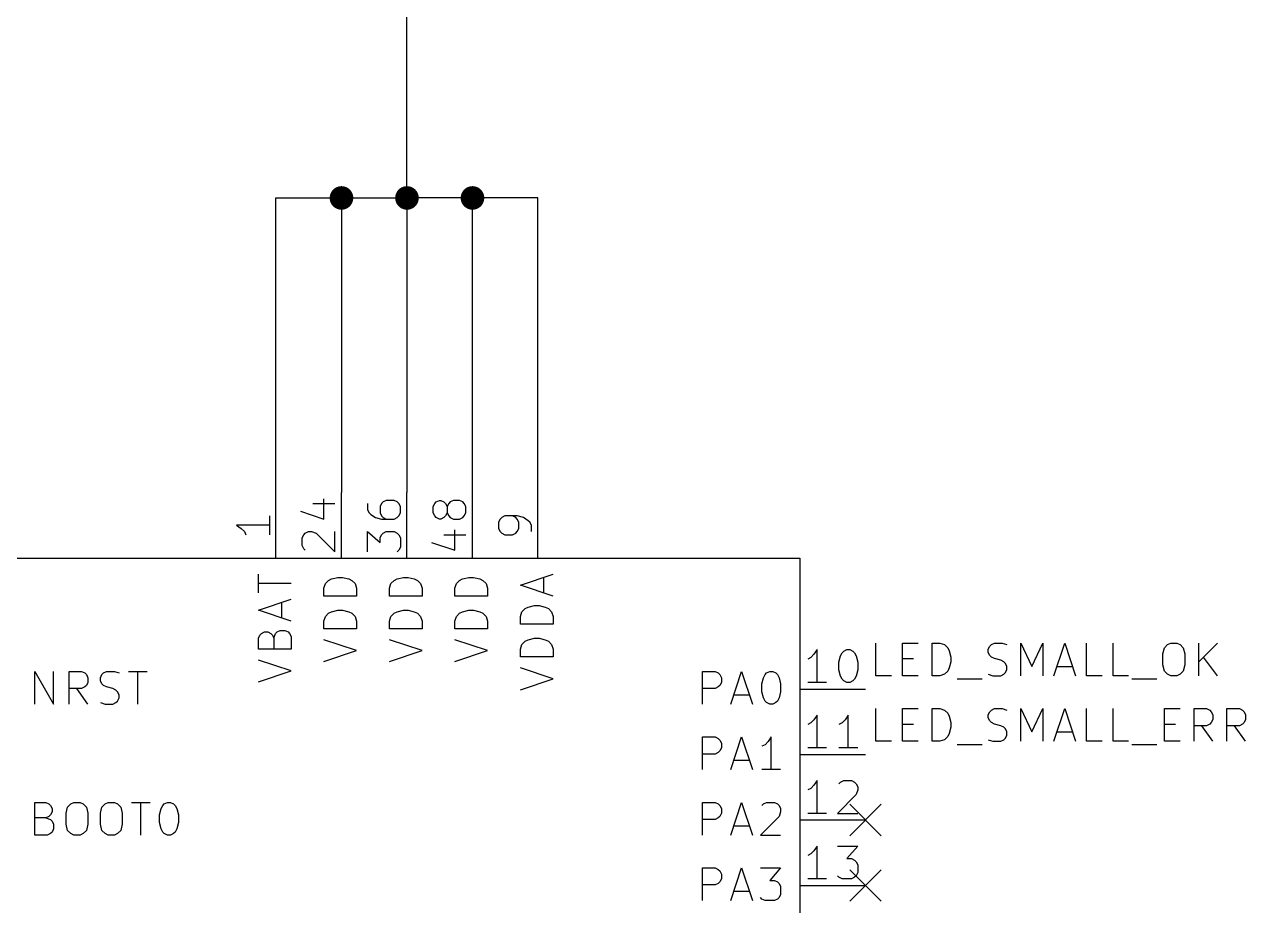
# Model space of a CAD drawing. Extents: x 0.3 to 23.2, y -16.5 to -0.2.
# Drawn here: x 12.166 to 14.03, y -3.231 to -1.885 of the extents above; entities that cross this region are included whole.
import ezdxf

# ---------------------------------------------------------------- set-up
doc = ezdxf.new("R2010")
doc.units = 0
doc.header["$MEASUREMENT"] = 0
for name, color, linetype in [('BLUE2', 5, 'CONTINUOUS'), ('CYAN2', 4, 'CONTINUOUS'), ('GRAY1', 251, 'CONTINUOUS'), ('GREEN3', 91, 'CONTINUOUS'), ('LYELLOW', 51, 'CONTINUOUS'), ('RED2', 1, 'CONTINUOUS'), ('RED3', 11, 'CONTINUOUS')]:
    doc.layers.add(name, color=color, linetype=linetype)

msp = doc.modelspace()

# ---------------------------------------------------------------- linework, layer by layer
at = {"layer": 'BLUE2', "linetype": 'CONTINUOUS'}
for p, q in [((13.426, -3.076), (13.474, -3.124)), ((13.474, -3.076), (13.426, -3.124)), ((13.426, -3.176), (13.474, -3.224)), ((13.474, -3.176), (13.426, -3.224))]:
    msp.add_line(p, q, dxfattribs=at)
at = {"layer": 'CYAN2', "linetype": 'CONTINUOUS'}
for p, q in [((12.5231, -2.7533), (12.5231, -2.7248)), ((12.5731, -2.739), (12.5231, -2.739)), ((12.6231, -2.7462), (12.6255, -2.739)), ((12.6255, -2.739), (12.6303, -2.7343)), ((12.6303, -2.7343), (12.635, -2.7319)), ((12.635, -2.7319), (12.6446, -2.7295)), ((12.6446, -2.7295), (12.6517, -2.7295)), ((12.6517, -2.7295), (12.6612, -2.7319)), ((12.6612, -2.7319), (12.666, -2.7343)), ((12.666, -2.7343), (12.6708, -2.739)), ((12.6708, -2.739), (12.6731, -2.7462)), ((12.7231, -2.7462), (12.7255, -2.739)), ((12.7255, -2.739), (12.7303, -2.7343)), ((12.7303, -2.7343), (12.735, -2.7319)), ((12.735, -2.7319), (12.7446, -2.7295)), ((12.7446, -2.7295), (12.7517, -2.7295)), ((12.7517, -2.7295), (12.7612, -2.7319)), ((12.7612, -2.7319), (12.766, -2.7343)), ((12.766, -2.7343), (12.7708, -2.739)), ((12.7708, -2.739), (12.7731, -2.7462)), ((12.8231, -2.7462), (12.8255, -2.739)), ((12.8255, -2.739), (12.8303, -2.7343)), ((12.8303, -2.7343), (12.835, -2.7319)), ((12.835, -2.7319), (12.8446, -2.7295)), ((12.8446, -2.7295), (12.8517, -2.7295)), ((12.8517, -2.7295), (12.8612, -2.7319)), ((12.8612, -2.7319), (12.866, -2.7343)), ((12.866, -2.7343), (12.8708, -2.739)), ((12.8708, -2.739), (12.8731, -2.7462)), ((12.9231, -2.7414), (12.9731, -2.7248)), ((12.9588, -2.7533), (12.9588, -2.7295)), ((12.6231, -2.7581), (12.6231, -2.7462)), ((12.6731, -2.7581), (12.6231, -2.7581)), ((12.6731, -2.7462), (12.6731, -2.7581)), ((12.7231, -2.7581), (12.7231, -2.7462)), ((12.7731, -2.7581), (12.7231, -2.7581)), ((12.7731, -2.7462), (12.7731, -2.7581)), ((12.8231, -2.7581), (12.8231, -2.7462)), ((12.8731, -2.7581), (12.8231, -2.7581)), ((12.8731, -2.7462), (12.8731, -2.7581)), ((12.9731, -2.7581), (12.9231, -2.7414)), ((12.5231, -2.7795), (12.5731, -2.7629)), ((12.5588, -2.7914), (12.5588, -2.7676)), ((12.9255, -2.7819), (12.9303, -2.7771)), ((12.9303, -2.7771), (12.935, -2.7748)), ((12.935, -2.7748), (12.9446, -2.7724)), ((12.9446, -2.7724), (12.9517, -2.7724)), ((12.9517, -2.7724), (12.9612, -2.7748)), ((12.9612, -2.7748), (12.966, -2.7771)), ((12.966, -2.7771), (12.9708, -2.7819)), ((12.5731, -2.7962), (12.5231, -2.7795)), ((12.6231, -2.7962), (12.6255, -2.789)), ((12.6231, -2.8081), (12.6231, -2.7962)), ((12.6255, -2.789), (12.6303, -2.7843)), ((12.6303, -2.7843), (12.635, -2.7819)), ((12.635, -2.7819), (12.6446, -2.7795)), ((12.6446, -2.7795), (12.6517, -2.7795)), ((12.6517, -2.7795), (12.6612, -2.7819)), ((12.6612, -2.7819), (12.666, -2.7843)), ((12.666, -2.7843), (12.6708, -2.789)), ((12.6708, -2.789), (12.6731, -2.7962)), ((12.6731, -2.7962), (12.6731, -2.8081)), ((12.7231, -2.7962), (12.7255, -2.789)), ((12.7231, -2.8081), (12.7231, -2.7962)), ((12.7255, -2.789), (12.7303, -2.7843)), ((12.7303, -2.7843), (12.735, -2.7819)), ((12.735, -2.7819), (12.7446, -2.7795)), ((12.7446, -2.7795), (12.7517, -2.7795)), ((12.7517, -2.7795), (12.7612, -2.7819)), ((12.7612, -2.7819), (12.766, -2.7843)), ((12.766, -2.7843), (12.7708, -2.789)), ((12.7708, -2.789), (12.7731, -2.7962)), ((12.7731, -2.7962), (12.7731, -2.8081)), ((12.8231, -2.7962), (12.8255, -2.789)), ((12.8231, -2.8081), (12.8231, -2.7962)), ((12.8255, -2.789), (12.8303, -2.7843)), ((12.8303, -2.7843), (12.835, -2.7819)), ((12.835, -2.7819), (12.8446, -2.7795)), ((12.8446, -2.7795), (12.8517, -2.7795)), ((12.8517, -2.7795), (12.8612, -2.7819)), ((12.8612, -2.7819), (12.866, -2.7843)), ((12.866, -2.7843), (12.8708, -2.789)), ((12.8708, -2.789), (12.8731, -2.7962)), ((12.8731, -2.7962), (12.8731, -2.8081)), ((12.9231, -2.789), (12.9255, -2.7819)), ((12.9231, -2.801), (12.9231, -2.789)), ((12.9708, -2.7819), (12.9731, -2.789)), ((12.9731, -2.789), (12.9731, -2.801)), ((12.5279, -2.8152), (12.5327, -2.8129)), ((12.5327, -2.8129), (12.5374, -2.8129)), ((12.5374, -2.8129), (12.5422, -2.8152)), ((12.5493, -2.8152), (12.5517, -2.8129)), ((12.5517, -2.8129), (12.5565, -2.8105)), ((12.5565, -2.8105), (12.5636, -2.8105)), ((12.5636, -2.8105), (12.5684, -2.8129)), ((12.5684, -2.8129), (12.5708, -2.8152)), ((12.6731, -2.8081), (12.6231, -2.8081)), ((12.7731, -2.8081), (12.7231, -2.8081)), ((12.8731, -2.8081), (12.8231, -2.8081)), ((12.9731, -2.801), (12.9231, -2.801)), ((12.5231, -2.8224), (12.5255, -2.8176)), ((12.5231, -2.839), (12.5231, -2.8224)), ((12.5255, -2.8176), (12.5279, -2.8152)), ((12.5422, -2.8152), (12.5446, -2.8176)), ((12.5446, -2.8176), (12.5469, -2.8224)), ((12.5469, -2.8224), (12.5493, -2.8152)), ((12.5469, -2.8224), (12.5469, -2.839)), ((12.5708, -2.8152), (12.5731, -2.82)), ((12.5731, -2.82), (12.5731, -2.839)), ((12.6731, -2.8414), (12.6231, -2.8248)), ((12.7731, -2.8414), (12.7231, -2.8248)), ((12.8731, -2.8414), (12.8231, -2.8248)), ((12.9231, -2.839), (12.9255, -2.8319)), ((12.9255, -2.8319), (12.9303, -2.8271)), ((12.9303, -2.8271), (12.935, -2.8248)), ((12.935, -2.8248), (12.9446, -2.8224)), ((12.9446, -2.8224), (12.9517, -2.8224)), ((12.9517, -2.8224), (12.9612, -2.8248)), ((12.9612, -2.8248), (12.966, -2.8271)), ((12.966, -2.8271), (12.9708, -2.8319)), ((12.9708, -2.8319), (12.9731, -2.839)), ((12.5731, -2.839), (12.5231, -2.839)), ((12.6231, -2.8581), (12.6731, -2.8414)), ((12.7231, -2.8581), (12.7731, -2.8414)), ((12.8231, -2.8581), (12.8731, -2.8414)), ((12.9231, -2.851), (12.9231, -2.839)), ((12.9731, -2.851), (12.9231, -2.851)), ((12.9731, -2.839), (12.9731, -2.851)), ((12.5731, -2.8724), (12.5231, -2.8557)), ((12.9731, -2.8843), (12.9231, -2.8676)), ((12.1819, -2.9231), (12.1819, -2.8731)), ((12.1819, -2.8731), (12.2105, -2.9231)), ((12.2105, -2.9231), (12.2105, -2.8731)), ((12.2343, -2.9231), (12.2343, -2.8731)), ((12.2343, -2.8731), (12.2533, -2.8731)), ((12.2533, -2.8731), (12.2581, -2.8755)), ((12.2581, -2.8755), (12.2605, -2.8779)), ((12.2605, -2.8779), (12.2629, -2.8827)), ((12.2629, -2.8827), (12.2629, -2.8898)), ((12.2819, -2.8827), (12.2843, -2.8779)), ((12.2819, -2.8874), (12.2819, -2.8827)), ((12.2843, -2.8922), (12.2819, -2.8874)), ((12.2843, -2.8779), (12.2867, -2.8755)), ((12.2867, -2.8755), (12.2914, -2.8731)), ((12.2914, -2.8731), (12.3033, -2.8731)), ((12.3033, -2.8731), (12.3105, -2.8755)), ((12.3248, -2.8731), (12.3533, -2.8731)), ((12.339, -2.9231), (12.339, -2.8731)), ((12.5231, -2.889), (12.5731, -2.8724)), ((12.9231, -2.901), (12.9731, -2.8843)), ((13.2014, -2.9231), (13.2014, -2.8731)), ((13.2014, -2.8731), (13.2205, -2.8731)), ((13.2205, -2.8731), (13.2252, -2.8755)), ((13.2252, -2.8755), (13.2276, -2.8779)), ((13.2276, -2.8779), (13.23, -2.8827)), ((13.23, -2.8827), (13.23, -2.8898)), ((13.2443, -2.9231), (13.2609, -2.8731)), ((13.2609, -2.8731), (13.2776, -2.9231)), ((13.2919, -2.8922), (13.2943, -2.8827)), ((13.2943, -2.8827), (13.2967, -2.8779)), ((13.2967, -2.8779), (13.299, -2.8755)), ((13.299, -2.8755), (13.3038, -2.8731)), ((13.3038, -2.8731), (13.3086, -2.8731)), ((13.3086, -2.8731), (13.3133, -2.8755)), ((13.3133, -2.8755), (13.3157, -2.8779)), ((13.3157, -2.8779), (13.3181, -2.8827)), ((13.3181, -2.8827), (13.3205, -2.8922)), ((12.2533, -2.8993), (12.2343, -2.8993)), ((12.2629, -2.9231), (12.2462, -2.8993)), ((12.2581, -2.8969), (12.2533, -2.8993)), ((12.2605, -2.8946), (12.2581, -2.8969)), ((12.2629, -2.8898), (12.2605, -2.8946)), ((12.2867, -2.8946), (12.2843, -2.8922)), ((12.2914, -2.8969), (12.2867, -2.8946)), ((12.301, -2.8993), (12.2914, -2.8969)), ((12.3057, -2.9017), (12.301, -2.8993)), ((12.3081, -2.9041), (12.3057, -2.9017)), ((12.3105, -2.9088), (12.3081, -2.9041)), ((13.2205, -2.8993), (13.2014, -2.8993)), ((13.2252, -2.8969), (13.2205, -2.8993)), ((13.2276, -2.8946), (13.2252, -2.8969)), ((13.23, -2.8898), (13.2276, -2.8946)), ((13.2919, -2.9041), (13.2919, -2.8922)), ((13.2943, -2.9136), (13.2919, -2.9041)), ((13.3205, -2.9041), (13.3181, -2.9136)), ((13.3205, -2.8922), (13.3205, -2.9041)), ((12.2819, -2.9208), (12.289, -2.9231)), ((12.289, -2.9231), (12.301, -2.9231)), ((12.301, -2.9231), (12.3057, -2.9208)), ((12.3057, -2.9208), (12.3081, -2.9184)), ((12.3081, -2.9184), (12.3105, -2.9136)), ((12.3105, -2.9136), (12.3105, -2.9088)), ((13.249, -2.9088), (13.2729, -2.9088)), ((13.2967, -2.9184), (13.2943, -2.9136)), ((13.299, -2.9208), (13.2967, -2.9184)), ((13.3038, -2.9231), (13.299, -2.9208)), ((13.3086, -2.9231), (13.3038, -2.9231)), ((13.3133, -2.9208), (13.3086, -2.9231)), ((13.3157, -2.9184), (13.3133, -2.9208)), ((13.3181, -2.9136), (13.3157, -2.9184)), ((13.2014, -3.0231), (13.2014, -2.9731)), ((13.2014, -2.9731), (13.2205, -2.9731)), ((13.2205, -2.9731), (13.2252, -2.9755)), ((13.2252, -2.9755), (13.2276, -2.9779)), ((13.2276, -2.9779), (13.23, -2.9827)), ((13.23, -2.9827), (13.23, -2.9898)), ((13.2443, -3.0231), (13.2609, -2.9731)), ((13.2609, -2.9731), (13.2776, -3.0231)), ((13.3014, -2.9803), (13.2967, -2.985)), ((13.3062, -2.9731), (13.3014, -2.9803)), ((13.3062, -3.0231), (13.3062, -2.9731)), ((13.2205, -2.9993), (13.2014, -2.9993)), ((13.2252, -2.9969), (13.2205, -2.9993)), ((13.2276, -2.9946), (13.2252, -2.9969)), ((13.23, -2.9898), (13.2276, -2.9946)), ((13.2967, -2.985), (13.2919, -2.9874)), ((13.249, -3.0088), (13.2729, -3.0088)), ((13.3205, -3.0231), (13.2919, -3.0231)), ((12.1819, -3.1231), (12.1819, -3.0731)), ((12.1819, -3.0731), (12.1986, -3.0731)), ((12.1986, -3.0731), (12.2033, -3.0755)), ((12.2033, -3.0755), (12.2057, -3.0779)), ((12.2319, -3.0803), (12.2367, -3.0755)), ((12.2367, -3.0755), (12.2414, -3.0731)), ((12.2414, -3.0731), (12.2509, -3.0731)), ((12.2509, -3.0731), (12.2557, -3.0755)), ((12.2557, -3.0755), (12.2605, -3.0803)), ((12.2843, -3.0803), (12.289, -3.0755)), ((12.289, -3.0755), (12.2938, -3.0731)), ((12.2938, -3.0731), (12.3033, -3.0731)), ((12.3033, -3.0731), (12.3081, -3.0755)), ((12.3081, -3.0755), (12.3129, -3.0803)), ((12.3295, -3.0731), (12.3581, -3.0731)), ((12.3438, -3.1231), (12.3438, -3.0731)), ((12.3771, -3.0779), (12.3795, -3.0755)), ((12.3795, -3.0755), (12.3843, -3.0731)), ((12.3843, -3.0731), (12.389, -3.0731)), ((12.389, -3.0731), (12.3938, -3.0755)), ((12.3938, -3.0755), (12.3962, -3.0779)), ((13.2014, -3.1231), (13.2014, -3.0731)), ((13.2014, -3.0731), (13.2205, -3.0731)), ((13.2205, -3.0731), (13.2252, -3.0755)), ((13.2252, -3.0755), (13.2276, -3.0779)), ((13.2443, -3.1231), (13.2609, -3.0731)), ((13.2609, -3.0731), (13.2776, -3.1231)), ((13.2919, -3.0779), (13.2943, -3.0755)), ((13.2943, -3.0755), (13.299, -3.0731)), ((13.299, -3.0731), (13.311, -3.0731)), ((13.311, -3.0731), (13.3157, -3.0755)), ((13.3157, -3.0755), (13.3181, -3.0779)), ((12.2033, -3.0946), (12.1986, -3.0969)), ((12.2057, -3.0922), (12.2033, -3.0946)), ((12.2057, -3.0779), (12.2081, -3.0827)), ((12.2081, -3.0874), (12.2057, -3.0922)), ((12.2081, -3.0827), (12.2081, -3.0874)), ((12.2295, -3.0898), (12.2319, -3.0803)), ((12.2295, -3.1065), (12.2295, -3.0898)), ((12.2605, -3.0803), (12.2629, -3.0898)), ((12.2629, -3.0898), (12.2629, -3.1065)), ((12.2819, -3.0898), (12.2843, -3.0803)), ((12.2819, -3.1065), (12.2819, -3.0898)), ((12.3129, -3.0803), (12.3152, -3.0898)), ((12.3152, -3.0898), (12.3152, -3.1065)), ((12.3724, -3.0922), (12.3748, -3.0827)), ((12.3724, -3.1041), (12.3724, -3.0922)), ((12.3748, -3.0827), (12.3771, -3.0779)), ((12.3962, -3.0779), (12.3986, -3.0827)), ((12.3986, -3.0827), (12.401, -3.0922)), ((12.401, -3.0922), (12.401, -3.1041)), ((13.2276, -3.0946), (13.2252, -3.0969)), ((13.2276, -3.0779), (13.23, -3.0827)), ((13.23, -3.0898), (13.2276, -3.0946)), ((13.23, -3.0827), (13.23, -3.0898)), ((13.3181, -3.0946), (13.2895, -3.1231)), ((13.3181, -3.0779), (13.3205, -3.0827)), ((13.3205, -3.0874), (13.3181, -3.0946)), ((13.3205, -3.0827), (13.3205, -3.0874)), ((12.1986, -3.0969), (12.1819, -3.0969)), ((12.1986, -3.0969), (12.2057, -3.0993)), ((12.2057, -3.0993), (12.2081, -3.1017)), ((12.2081, -3.1017), (12.2105, -3.1065)), ((12.2105, -3.1065), (12.2105, -3.1136)), ((12.2319, -3.116), (12.2295, -3.1065)), ((12.2629, -3.1065), (12.2605, -3.116)), ((12.2843, -3.116), (12.2819, -3.1065)), ((12.3152, -3.1065), (12.3129, -3.116)), ((12.3748, -3.1136), (12.3724, -3.1041)), ((12.401, -3.1041), (12.3986, -3.1136)), ((13.2205, -3.0993), (13.2014, -3.0993)), ((13.2252, -3.0969), (13.2205, -3.0993)), ((13.249, -3.1088), (13.2729, -3.1088)), ((12.2009, -3.1231), (12.1819, -3.1231)), ((12.2057, -3.1208), (12.2009, -3.1231)), ((12.2081, -3.1184), (12.2057, -3.1208)), ((12.2105, -3.1136), (12.2081, -3.1184)), ((12.2367, -3.1208), (12.2319, -3.116)), ((12.2414, -3.1231), (12.2367, -3.1208)), ((12.2509, -3.1231), (12.2414, -3.1231)), ((12.2557, -3.1208), (12.2509, -3.1231)), ((12.2605, -3.116), (12.2557, -3.1208)), ((12.289, -3.1208), (12.2843, -3.116)), ((12.2938, -3.1231), (12.289, -3.1208)), ((12.3033, -3.1231), (12.2938, -3.1231)), ((12.3081, -3.1208), (12.3033, -3.1231)), ((12.3129, -3.116), (12.3081, -3.1208)), ((12.3771, -3.1184), (12.3748, -3.1136)), ((12.3795, -3.1208), (12.3771, -3.1184)), ((12.3843, -3.1231), (12.3795, -3.1208)), ((12.389, -3.1231), (12.3843, -3.1231)), ((12.3938, -3.1208), (12.389, -3.1231)), ((12.3962, -3.1184), (12.3938, -3.1208)), ((12.3986, -3.1136), (12.3962, -3.1184)), ((13.2895, -3.1231), (13.3205, -3.1231)), ((13.2014, -3.2231), (13.2014, -3.1731)), ((13.2014, -3.1731), (13.2205, -3.1731)), ((13.2205, -3.1731), (13.2252, -3.1755)), ((13.2252, -3.1755), (13.2276, -3.1779)), ((13.2276, -3.1779), (13.23, -3.1827)), ((13.23, -3.1827), (13.23, -3.1898)), ((13.2443, -3.2231), (13.2609, -3.1731)), ((13.2609, -3.1731), (13.2776, -3.2231)), ((13.2895, -3.1731), (13.3205, -3.1731)), ((13.3205, -3.1731), (13.3038, -3.1922)), ((13.2205, -3.1993), (13.2014, -3.1993)), ((13.2252, -3.1969), (13.2205, -3.1993)), ((13.2276, -3.1946), (13.2252, -3.1969)), ((13.23, -3.1898), (13.2276, -3.1946)), ((13.3038, -3.1922), (13.311, -3.1922)), ((13.311, -3.1922), (13.3157, -3.1946)), ((13.3157, -3.1946), (13.3181, -3.1969)), ((13.3181, -3.1969), (13.3205, -3.2017)), ((13.3205, -3.2017), (13.3205, -3.2136)), ((13.249, -3.2088), (13.2729, -3.2088)), ((13.2919, -3.2208), (13.2895, -3.2184)), ((13.2967, -3.2231), (13.2919, -3.2208)), ((13.311, -3.2231), (13.2967, -3.2231)), ((13.3157, -3.2208), (13.311, -3.2231)), ((13.3181, -3.2184), (13.3157, -3.2208)), ((13.3205, -3.2136), (13.3181, -3.2184))]:
    msp.add_line(p, q, dxfattribs=at)
at = {"layer": 'GRAY1', "linetype": 'CONTINUOUS'}
for p, q in [((13.466, -2.8798), (13.466, -2.8298)), ((13.5065, -2.8798), (13.5065, -2.8298)), ((13.5065, -2.8298), (13.5303, -2.8298)), ((13.5517, -2.8798), (13.5517, -2.8298)), ((13.5517, -2.8298), (13.5636, -2.8298)), ((13.5636, -2.8298), (13.5708, -2.8322)), ((13.5708, -2.8322), (13.5755, -2.8369)), ((13.6398, -2.8346), (13.6422, -2.8322)), ((13.6422, -2.8322), (13.647, -2.8298)), ((13.647, -2.8298), (13.6589, -2.8298)), ((13.6589, -2.8298), (13.666, -2.8322)), ((13.6874, -2.8798), (13.6874, -2.8298)), ((13.6874, -2.8298), (13.7041, -2.8655)), ((13.7041, -2.8655), (13.7208, -2.8298)), ((13.7208, -2.8298), (13.7208, -2.8798)), ((13.7374, -2.8798), (13.7541, -2.8298)), ((13.7541, -2.8298), (13.7708, -2.8798)), ((13.7874, -2.8798), (13.7874, -2.8298)), ((13.8279, -2.8798), (13.8279, -2.8298)), ((13.9065, -2.8369), (13.9112, -2.8322)), ((13.9112, -2.8322), (13.916, -2.8298)), ((13.916, -2.8298), (13.9255, -2.8298)), ((13.9255, -2.8298), (13.9303, -2.8322)), ((13.9303, -2.8322), (13.9351, -2.8369)), ((13.9589, -2.8798), (13.9589, -2.8298)), ((13.9874, -2.8298), (13.9589, -2.8584)), ((13.5755, -2.8369), (13.5779, -2.8417)), ((13.5779, -2.8417), (13.5803, -2.8512)), ((13.5803, -2.8512), (13.5803, -2.8584)), ((13.6374, -2.8393), (13.6398, -2.8346)), ((13.6374, -2.8441), (13.6374, -2.8393)), ((13.6398, -2.8488), (13.6374, -2.8441)), ((13.6422, -2.8512), (13.6398, -2.8488)), ((13.647, -2.8536), (13.6422, -2.8512)), ((13.9041, -2.8465), (13.9065, -2.8369)), ((13.9041, -2.8631), (13.9041, -2.8465)), ((13.9351, -2.8369), (13.9374, -2.8465)), ((13.9374, -2.8465), (13.9374, -2.8631)), ((13.9874, -2.8798), (13.966, -2.8512)), ((13.5065, -2.8536), (13.5232, -2.8536)), ((13.5779, -2.8679), (13.5755, -2.8727)), ((13.5803, -2.8584), (13.5779, -2.8679)), ((13.6565, -2.856), (13.647, -2.8536)), ((13.6612, -2.8584), (13.6565, -2.856)), ((13.6636, -2.8608), (13.6612, -2.8584)), ((13.666, -2.8655), (13.6636, -2.8608)), ((13.6636, -2.875), (13.666, -2.8703)), ((13.666, -2.8703), (13.666, -2.8655)), ((13.7422, -2.8655), (13.766, -2.8655)), ((13.9065, -2.8727), (13.9041, -2.8631)), ((13.9374, -2.8631), (13.9351, -2.8727)), ((13.4898, -2.8798), (13.466, -2.8798)), ((13.5303, -2.8798), (13.5065, -2.8798)), ((13.5636, -2.8798), (13.5517, -2.8798)), ((13.5708, -2.8774), (13.5636, -2.8798)), ((13.5755, -2.8727), (13.5708, -2.8774)), ((13.5898, -2.8846), (13.6279, -2.8846)), ((13.6374, -2.8774), (13.6446, -2.8798)), ((13.6446, -2.8798), (13.6565, -2.8798)), ((13.6565, -2.8798), (13.6612, -2.8774)), ((13.6612, -2.8774), (13.6636, -2.875)), ((13.8112, -2.8798), (13.7874, -2.8798)), ((13.8517, -2.8798), (13.8279, -2.8798)), ((13.8565, -2.8846), (13.8946, -2.8846)), ((13.9112, -2.8774), (13.9065, -2.8727)), ((13.916, -2.8798), (13.9112, -2.8774)), ((13.9255, -2.8798), (13.916, -2.8798)), ((13.9303, -2.8774), (13.9255, -2.8798)), ((13.9351, -2.8727), (13.9303, -2.8774)), ((13.466, -2.9798), (13.466, -2.9298)), ((13.5065, -2.9798), (13.5065, -2.9298)), ((13.5065, -2.9298), (13.5303, -2.9298)), ((13.5517, -2.9798), (13.5517, -2.9298)), ((13.5517, -2.9298), (13.5636, -2.9298)), ((13.5636, -2.9298), (13.5708, -2.9322)), ((13.5708, -2.9322), (13.5755, -2.9369)), ((13.5755, -2.9369), (13.5779, -2.9417)), ((13.5779, -2.9417), (13.5803, -2.9512)), ((13.6374, -2.9393), (13.6398, -2.9346)), ((13.6374, -2.9441), (13.6374, -2.9393)), ((13.6398, -2.9488), (13.6374, -2.9441)), ((13.6398, -2.9346), (13.6422, -2.9322)), ((13.6422, -2.9322), (13.647, -2.9298)), ((13.647, -2.9298), (13.6589, -2.9298)), ((13.6589, -2.9298), (13.666, -2.9322)), ((13.6874, -2.9798), (13.6874, -2.9298)), ((13.6874, -2.9298), (13.7041, -2.9655)), ((13.7041, -2.9655), (13.7208, -2.9298)), ((13.7208, -2.9298), (13.7208, -2.9798)), ((13.7374, -2.9798), (13.7541, -2.9298)), ((13.7541, -2.9298), (13.7708, -2.9798)), ((13.7874, -2.9798), (13.7874, -2.9298)), ((13.8279, -2.9798), (13.8279, -2.9298)), ((13.9065, -2.9798), (13.9065, -2.9298)), ((13.9065, -2.9298), (13.9303, -2.9298)), ((13.9517, -2.9798), (13.9517, -2.9298)), ((13.9517, -2.9298), (13.9708, -2.9298)), ((13.9708, -2.9298), (13.9755, -2.9322)), ((13.9755, -2.9322), (13.9779, -2.9346)), ((13.9779, -2.9346), (13.9803, -2.9393)), ((13.9803, -2.9393), (13.9803, -2.9465)), ((14.0017, -2.9798), (14.0017, -2.9298)), ((14.0017, -2.9298), (14.0208, -2.9298)), ((14.0208, -2.9298), (14.0255, -2.9322)), ((14.0255, -2.9322), (14.0279, -2.9346)), ((14.0279, -2.9346), (14.0303, -2.9393)), ((14.0303, -2.9393), (14.0303, -2.9465)), ((13.5065, -2.9536), (13.5232, -2.9536)), ((13.5803, -2.9584), (13.5779, -2.9679)), ((13.5803, -2.9512), (13.5803, -2.9584)), ((13.6422, -2.9512), (13.6398, -2.9488)), ((13.647, -2.9536), (13.6422, -2.9512)), ((13.6565, -2.956), (13.647, -2.9536)), ((13.6612, -2.9584), (13.6565, -2.956)), ((13.6636, -2.9608), (13.6612, -2.9584)), ((13.666, -2.9655), (13.6636, -2.9608)), ((13.9065, -2.9536), (13.9232, -2.9536)), ((13.9708, -2.956), (13.9517, -2.956)), ((13.9803, -2.9798), (13.9636, -2.956)), ((13.9755, -2.9536), (13.9708, -2.956)), ((13.9779, -2.9512), (13.9755, -2.9536)), ((13.9803, -2.9465), (13.9779, -2.9512)), ((14.0208, -2.956), (14.0017, -2.956)), ((14.0303, -2.9798), (14.0136, -2.956)), ((14.0255, -2.9536), (14.0208, -2.956)), ((14.0279, -2.9512), (14.0255, -2.9536)), ((14.0303, -2.9465), (14.0279, -2.9512)), ((13.4898, -2.9798), (13.466, -2.9798)), ((13.5303, -2.9798), (13.5065, -2.9798)), ((13.5636, -2.9798), (13.5517, -2.9798)), ((13.5708, -2.9774), (13.5636, -2.9798)), ((13.5755, -2.9727), (13.5708, -2.9774)), ((13.5779, -2.9679), (13.5755, -2.9727)), ((13.6374, -2.9774), (13.6446, -2.9798)), ((13.6446, -2.9798), (13.6565, -2.9798)), ((13.6565, -2.9798), (13.6612, -2.9774)), ((13.6612, -2.9774), (13.6636, -2.975)), ((13.6636, -2.975), (13.666, -2.9703)), ((13.666, -2.9703), (13.666, -2.9655)), ((13.7422, -2.9655), (13.766, -2.9655)), ((13.8112, -2.9798), (13.7874, -2.9798)), ((13.8517, -2.9798), (13.8279, -2.9798)), ((13.9303, -2.9798), (13.9065, -2.9798)), ((13.5898, -2.9846), (13.6279, -2.9846)), ((13.8565, -2.9846), (13.8946, -2.9846))]:
    msp.add_line(p, q, dxfattribs=at)
at = {"layer": 'GREEN3', "linetype": 'CONTINUOUS'}
for p, q in [((12.75, -2.15), (12.75, -1.6)), ((12.55, -2.15), (12.65, -2.15)), ((12.55, -2.6), (12.55, -2.15)), ((12.65, -2.15), (12.75, -2.15)), ((12.65, -2.15), (12.65, -2.6)), ((12.85, -2.15), (12.75, -2.15)), ((12.75, -2.15), (12.75, -2.6)), ((12.85, -2.6), (12.85, -2.15)), ((12.95, -2.15), (12.85, -2.15)), ((12.95, -2.6), (12.95, -2.15))]:
    msp.add_line(p, q, dxfattribs=at)
at = {"layer": 'GREEN3', "const_width": 0.018}
for points in [[(12.641, -2.15, 1), (12.659, -2.15, 1)], [(12.741, -2.15, 1), (12.759, -2.15, 1)], [(12.841, -2.15, 1), (12.859, -2.15, 1)]]:
    msp.add_lwpolyline(points, format="xyb", close=True, dxfattribs=at)
at = {"layer": 'LYELLOW', "linetype": 'CONTINUOUS'}
for p, q in [((12.15, -2.7), (13.35, -2.7)), ((13.35, -2.7), (13.35, -5.7))]:
    msp.add_line(p, q, dxfattribs=at)
at = {"layer": 'RED2', "linetype": 'CONTINUOUS'}
for p, q in [((12.55, -2.7), (12.55, -2.6)), ((12.65, -2.7), (12.65, -2.6)), ((12.75, -2.7), (12.75, -2.6)), ((12.85, -2.7), (12.85, -2.6)), ((12.95, -2.7), (12.95, -2.6)), ((12.15, -2.7), (13.35, -2.7)), ((13.35, -2.7), (13.35, -5.7)), ((13.35, -2.9), (13.45, -2.9)), ((13.35, -3), (13.45, -3)), ((13.35, -3.1), (13.45, -3.1)), ((13.35, -3.2), (13.45, -3.2))]:
    msp.add_line(p, q, dxfattribs=at)
at = {"layer": 'RED3', "linetype": 'CONTINUOUS'}
for p, q in [((12.6232, -2.6405), (12.6232, -2.6095)), ((12.5875, -2.6286), (12.6232, -2.6405)), ((12.6065, -2.6167), (12.6399, -2.6167)), ((12.6899, -2.6167), (12.6899, -2.6262)), ((12.6899, -2.6262), (12.6923, -2.6309)), ((12.7113, -2.6167), (12.7089, -2.6214)), ((12.7089, -2.6214), (12.7089, -2.6309)), ((12.7137, -2.6143), (12.7113, -2.6167)), ((12.7184, -2.6119), (12.7137, -2.6143)), ((12.7304, -2.6119), (12.7184, -2.6119)), ((12.7351, -2.6143), (12.7304, -2.6119)), ((12.7375, -2.6167), (12.7351, -2.6143)), ((12.7399, -2.6214), (12.7375, -2.6167)), ((12.7399, -2.6309), (12.7399, -2.6214)), ((12.7899, -2.6214), (12.7923, -2.6167)), ((12.7899, -2.6309), (12.7899, -2.6214)), ((12.7923, -2.6167), (12.7946, -2.6143)), ((12.7946, -2.6143), (12.7994, -2.6119)), ((12.7994, -2.6119), (12.8018, -2.6119)), ((12.8018, -2.6119), (12.8065, -2.6143)), ((12.8065, -2.6143), (12.8089, -2.6167)), ((12.8089, -2.6167), (12.8113, -2.6214)), ((12.8137, -2.6167), (12.8113, -2.6214)), ((12.8113, -2.6214), (12.8113, -2.6309)), ((12.8161, -2.6143), (12.8137, -2.6167)), ((12.8208, -2.6119), (12.8161, -2.6143)), ((12.8304, -2.6119), (12.8208, -2.6119)), ((12.8351, -2.6143), (12.8304, -2.6119)), ((12.8375, -2.6167), (12.8351, -2.6143)), ((12.8399, -2.6214), (12.8375, -2.6167)), ((12.8399, -2.6309), (12.8399, -2.6214)), ((12.5399, -2.6357), (12.5399, -2.6643)), ((12.6923, -2.6309), (12.6946, -2.6333)), ((12.6946, -2.6333), (12.7018, -2.6381)), ((12.7018, -2.6381), (12.7113, -2.6405)), ((12.7089, -2.6309), (12.7113, -2.6357)), ((12.7113, -2.6357), (12.7137, -2.6381)), ((12.7113, -2.6405), (12.7304, -2.6405)), ((12.7137, -2.6381), (12.7184, -2.6405)), ((12.7304, -2.6405), (12.7351, -2.6381)), ((12.7351, -2.6381), (12.7375, -2.6357)), ((12.7375, -2.6357), (12.7399, -2.6309)), ((12.7923, -2.6357), (12.7899, -2.6309)), ((12.7946, -2.6381), (12.7923, -2.6357)), ((12.7994, -2.6405), (12.7946, -2.6381)), ((12.8018, -2.6405), (12.7994, -2.6405)), ((12.8065, -2.6381), (12.8018, -2.6405)), ((12.8089, -2.6357), (12.8065, -2.6381)), ((12.8113, -2.6309), (12.8089, -2.6357)), ((12.8113, -2.6309), (12.8137, -2.6357)), ((12.8137, -2.6357), (12.8161, -2.6381)), ((12.8161, -2.6381), (12.8208, -2.6405)), ((12.8208, -2.6405), (12.8304, -2.6405)), ((12.8304, -2.6405), (12.8351, -2.6381)), ((12.8351, -2.6381), (12.8375, -2.6357)), ((12.8375, -2.6357), (12.8399, -2.6309)), ((12.8923, -2.6405), (12.8899, -2.6452)), ((12.8899, -2.6452), (12.8899, -2.6548)), ((12.8946, -2.6381), (12.8923, -2.6405)), ((12.8994, -2.6357), (12.8946, -2.6381)), ((12.9184, -2.6357), (12.8994, -2.6357)), ((12.9161, -2.6381), (12.9113, -2.6357)), ((12.9184, -2.6405), (12.9161, -2.6381)), ((12.928, -2.6381), (12.9184, -2.6357)), ((12.9208, -2.6452), (12.9184, -2.6405)), ((12.9208, -2.6548), (12.9208, -2.6452)), ((12.9351, -2.6429), (12.928, -2.6381)), ((12.9375, -2.6452), (12.9351, -2.6429)), ((12.9399, -2.65), (12.9375, -2.6452)), ((12.5399, -2.65), (12.4899, -2.65)), ((12.4899, -2.65), (12.497, -2.6548)), ((12.497, -2.6548), (12.5018, -2.6595)), ((12.5018, -2.6595), (12.5042, -2.6643)), ((12.5899, -2.669), (12.5923, -2.6643)), ((12.5923, -2.6643), (12.5946, -2.6619)), ((12.5946, -2.6619), (12.5994, -2.6595)), ((12.5994, -2.6595), (12.6042, -2.6595)), ((12.6042, -2.6595), (12.6113, -2.6619)), ((12.6113, -2.6619), (12.6399, -2.6905)), ((12.6399, -2.6905), (12.6399, -2.6595)), ((12.6899, -2.6905), (12.6899, -2.6595)), ((12.6899, -2.6595), (12.7089, -2.6762)), ((12.7089, -2.669), (12.7113, -2.6643)), ((12.7113, -2.6643), (12.7137, -2.6619)), ((12.7137, -2.6619), (12.7184, -2.6595)), ((12.7184, -2.6595), (12.7304, -2.6595)), ((12.7304, -2.6595), (12.7351, -2.6619)), ((12.7351, -2.6619), (12.7375, -2.6643)), ((12.7375, -2.6643), (12.7399, -2.669)), ((12.8065, -2.6643), (12.8399, -2.6643)), ((12.8232, -2.6881), (12.8232, -2.6571)), ((12.8899, -2.6548), (12.8923, -2.6595)), ((12.8923, -2.6595), (12.8946, -2.6619)), ((12.8946, -2.6619), (12.8994, -2.6643)), ((12.8994, -2.6643), (12.9113, -2.6643)), ((12.9113, -2.6643), (12.9161, -2.6619)), ((12.9161, -2.6619), (12.9184, -2.6595)), ((12.9184, -2.6595), (12.9208, -2.6548)), ((12.9399, -2.6595), (12.9399, -2.65)), ((12.5899, -2.6809), (12.5899, -2.669)), ((12.5923, -2.6857), (12.5899, -2.6809)), ((12.7089, -2.6762), (12.7089, -2.669)), ((12.7399, -2.6833), (12.7375, -2.6881)), ((12.7399, -2.669), (12.7399, -2.6833)), ((12.7875, -2.6762), (12.8232, -2.6881)), ((12.5946, -2.6881), (12.5923, -2.6857)), ((12.7375, -2.6881), (12.7351, -2.6905)), ((13.3667, -2.8518), (13.3619, -2.8542)), ((13.3714, -2.847), (13.3667, -2.8518)), ((13.3762, -2.8399), (13.3714, -2.847)), ((13.3762, -2.8899), (13.3762, -2.8399)), ((13.4095, -2.8589), (13.4119, -2.8494)), ((13.4119, -2.8494), (13.4143, -2.8446)), ((13.4143, -2.8446), (13.4167, -2.8423)), ((13.4167, -2.8423), (13.4214, -2.8399)), ((13.4214, -2.8399), (13.4262, -2.8399)), ((13.4262, -2.8399), (13.4309, -2.8423)), ((13.4309, -2.8423), (13.4333, -2.8446)), ((13.4333, -2.8446), (13.4357, -2.8494)), ((13.4357, -2.8494), (13.4381, -2.8589)), ((13.4095, -2.8708), (13.4095, -2.8589)), ((13.4119, -2.8804), (13.4095, -2.8708)), ((13.4381, -2.8708), (13.4357, -2.8804)), ((13.4381, -2.8589), (13.4381, -2.8708)), ((13.4143, -2.8851), (13.4119, -2.8804)), ((13.4167, -2.8875), (13.4143, -2.8851)), ((13.4214, -2.8899), (13.4167, -2.8875)), ((13.4309, -2.8875), (13.4262, -2.8899)), ((13.4333, -2.8851), (13.4309, -2.8875)), ((13.4357, -2.8804), (13.4333, -2.8851)), ((13.3905, -2.8899), (13.3619, -2.8899)), ((13.4262, -2.8899), (13.4214, -2.8899)), ((13.3762, -2.9399), (13.3714, -2.947)), ((13.3762, -2.9899), (13.3762, -2.9399)), ((13.4238, -2.9399), (13.419, -2.947)), ((13.4238, -2.9899), (13.4238, -2.9399)), ((13.3667, -2.9518), (13.3619, -2.9542)), ((13.3714, -2.947), (13.3667, -2.9518)), ((13.4143, -2.9518), (13.4095, -2.9542)), ((13.419, -2.947), (13.4143, -2.9518)), ((13.3905, -2.9899), (13.3619, -2.9899)), ((13.4381, -2.9899), (13.4095, -2.9899)), ((13.3667, -3.0518), (13.3619, -3.0542)), ((13.3714, -3.047), (13.3667, -3.0518)), ((13.3762, -3.0399), (13.3714, -3.047)), ((13.3762, -3.0899), (13.3762, -3.0399)), ((13.4095, -3.0446), (13.4119, -3.0423)), ((13.4119, -3.0423), (13.4167, -3.0399)), ((13.4167, -3.0399), (13.4286, -3.0399)), ((13.4286, -3.0399), (13.4333, -3.0423)), ((13.4333, -3.0423), (13.4357, -3.0446)), ((13.4357, -3.0446), (13.4381, -3.0494)), ((13.4381, -3.0542), (13.4357, -3.0613)), ((13.4381, -3.0494), (13.4381, -3.0542)), ((13.4357, -3.0613), (13.4071, -3.0899)), ((13.3905, -3.0899), (13.3619, -3.0899)), ((13.4071, -3.0899), (13.4381, -3.0899)), ((13.3714, -3.147), (13.3667, -3.1518)), ((13.3762, -3.1399), (13.3714, -3.147)), ((13.3762, -3.1899), (13.3762, -3.1399)), ((13.4071, -3.1399), (13.4381, -3.1399)), ((13.4381, -3.1399), (13.4214, -3.1589)), ((13.3667, -3.1518), (13.3619, -3.1542)), ((13.4214, -3.1589), (13.4286, -3.1589)), ((13.4286, -3.1589), (13.4333, -3.1613)), ((13.4333, -3.1613), (13.4357, -3.1637)), ((13.4357, -3.1637), (13.4381, -3.1684)), ((13.4381, -3.1684), (13.4381, -3.1804)), ((13.4095, -3.1875), (13.4071, -3.1851)), ((13.4143, -3.1899), (13.4095, -3.1875)), ((13.4333, -3.1875), (13.4286, -3.1899)), ((13.4357, -3.1851), (13.4333, -3.1875)), ((13.4381, -3.1804), (13.4357, -3.1851)), ((13.3905, -3.1899), (13.3619, -3.1899)), ((13.4286, -3.1899), (13.4143, -3.1899))]:
    msp.add_line(p, q, dxfattribs=at)

doc.saveas('drawing.dxf')
